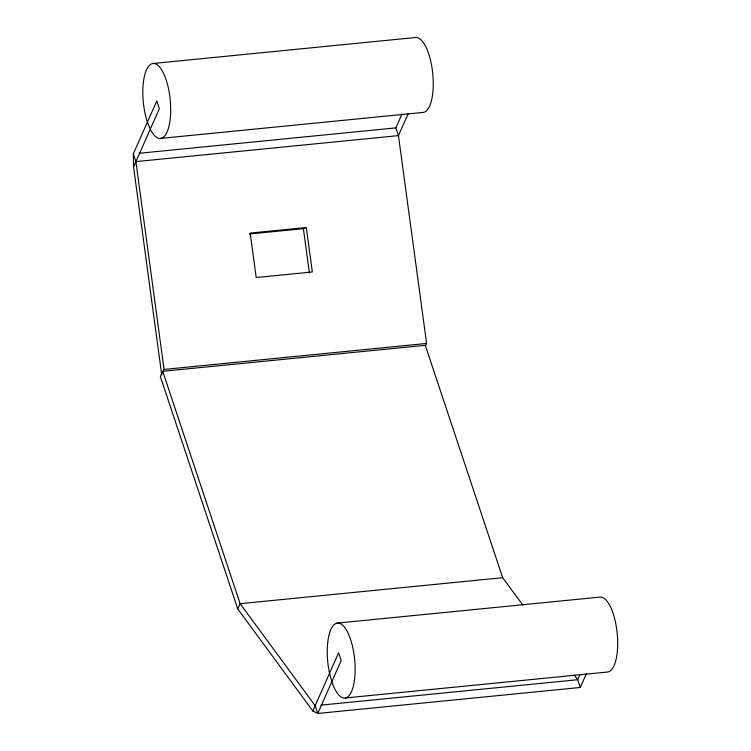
<?xml version="1.0" encoding="UTF-8"?>
<svg xmlns="http://www.w3.org/2000/svg" width="751" height="751" viewBox="0 0 751 751"><rect width="100%" height="100%" fill="white"/><g stroke="black" fill="none" stroke-linecap="round" stroke-linejoin="round"><path stroke-width="1.13" d="M133.565 166.9L133.331 153.861L156.771 100.953L159.353 108.698L133.565 166.9L161.718 374.721M522.827 605.09L502.672 577.697L425.273 345.319L162.723 371.304L160.376 376.598L237.785 608.977L312.829 710.99L317.757 713.45L580.298 687.456L586.4 673.703M162.188 373.669L164.065 369.436L135.903 161.606L133.331 153.861M425.676 345.563L426.606 343.442L398.452 135.612L395.871 127.867L401.963 114.114M408.187 113.645L398.452 135.612L135.903 161.606M237.785 608.977L240.123 603.691L162.723 371.304M312.829 710.99L338.617 652.797L341.198 660.542L317.757 713.45L315.176 705.705L240.123 603.691L502.672 577.697M580.035 674.482L577.716 679.711L580.298 687.456M249.567 233.993L303.404 228.661L306.314 227.525L312.332 271.965L256.204 277.523L250.177 233.082L306.314 227.525M152.519 63.544L415.068 37.55A37.681 13.509 84.3 0 1 432.595 72.134A37.681 13.509 84.3 0 1 423.564 112.378L161.024 138.372M139.16 153.288L395.871 127.867M164.065 369.436L426.606 343.442M336.955 623.133L599.495 597.139A37.681 13.509 84.3 0 1 617.022 631.713A37.681 13.509 84.3 0 1 607.991 671.967L345.451 697.961M321.006 705.123L577.716 679.711L574.243 674.989M303.404 228.661L309.431 273.101M150.388 129.416L147.393 122.122A37.681 13.509 84.3 0 1 151.383 63.929A37.681 13.509 84.3 0 1 170.702 111.092A37.681 13.509 84.3 0 1 150.388 129.416M331.82 681.711L329.473 672.962A37.681 13.509 84.3 0 1 339.321 623.208A37.681 13.509 84.3 0 1 354.519 679.683A37.681 13.509 84.3 0 1 331.82 681.711"/></g></svg>
